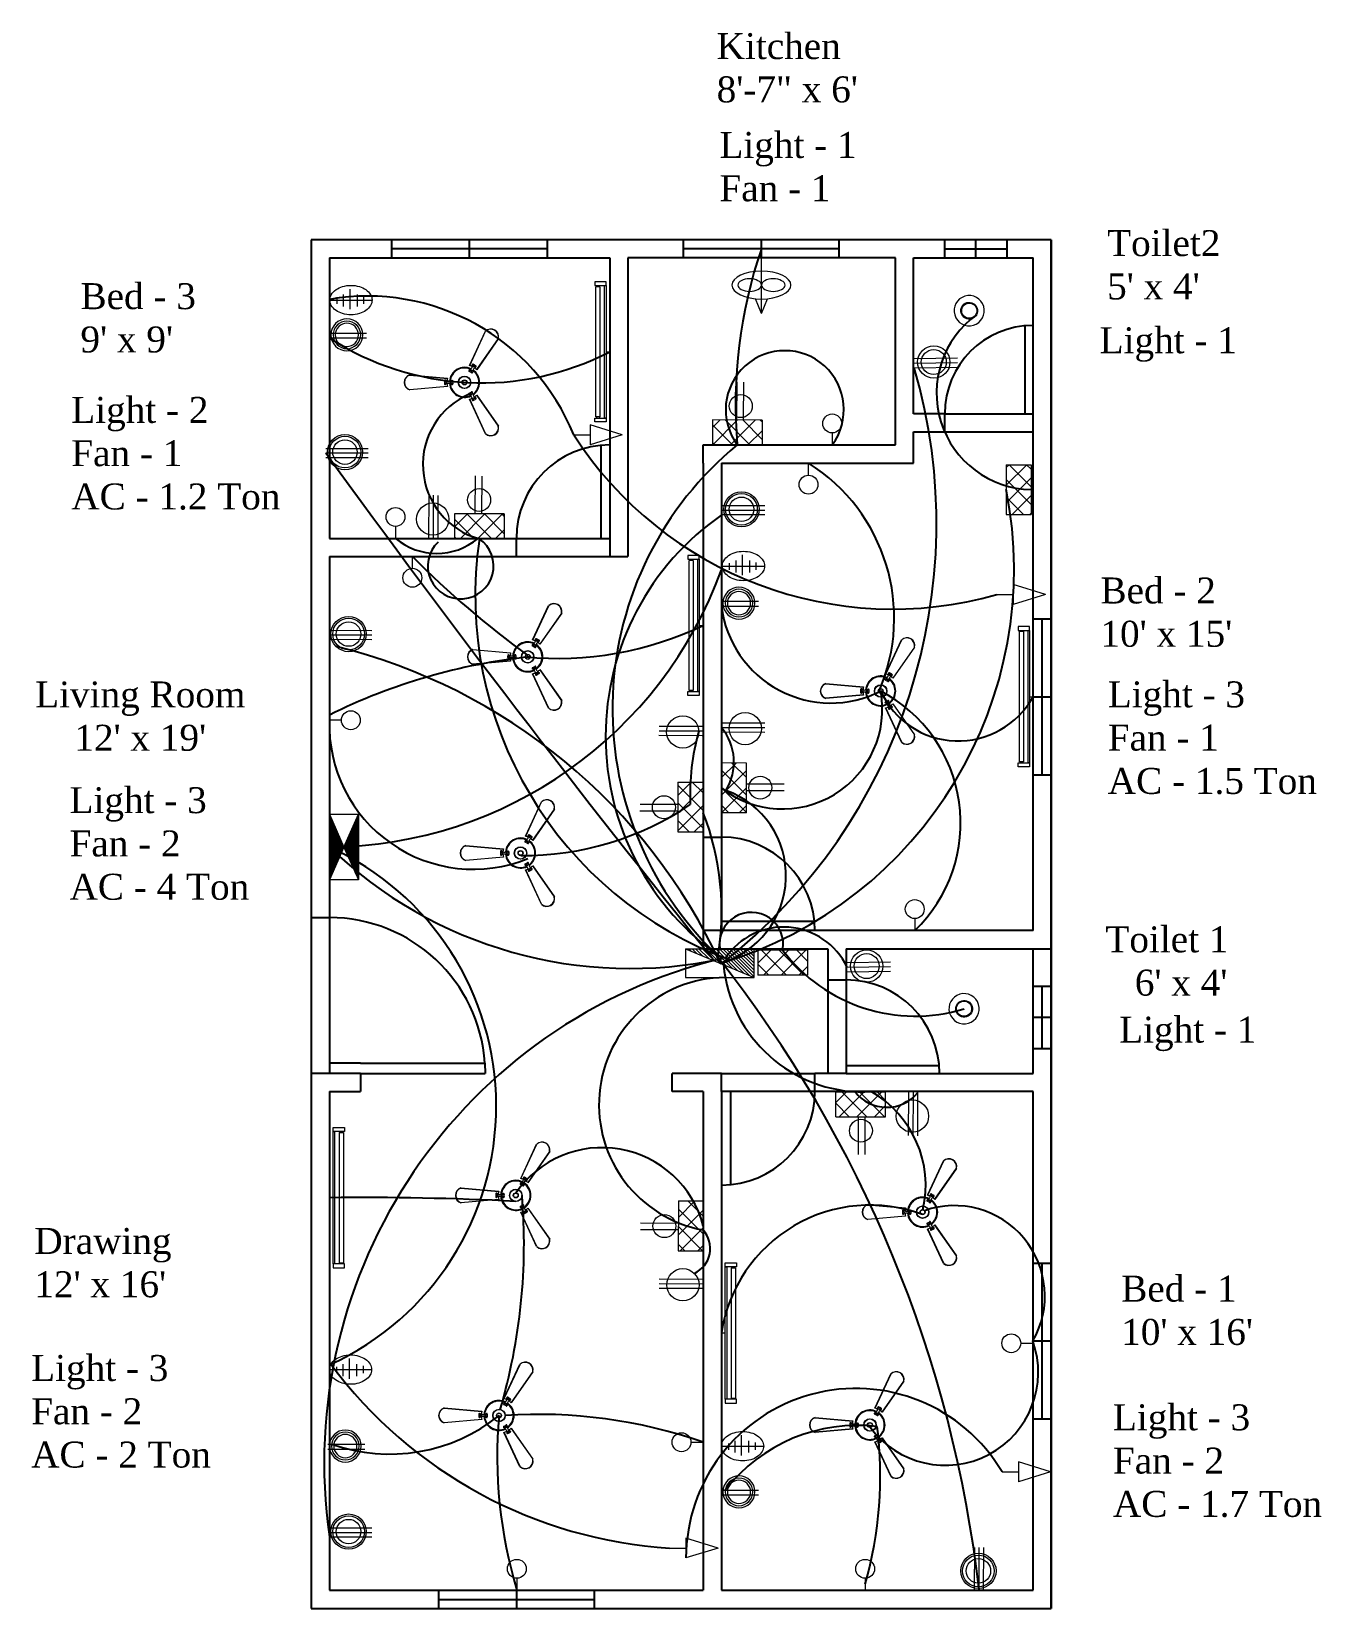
# Model space of a CAD drawing. Header units: inches. Extents: x 999 to 1496, y -838 to -231.
import ezdxf

# ---------------------------------------------------------------- set-up
doc = ezdxf.new("R2010")
doc.units = ezdxf.units.IN
doc.header["$MEASUREMENT"] = 0
for name, color, linetype, lineweight in [('E-AC-Socket-15A', 52, 'Continuous', 18), ('E-CF-Ceiling-Fan', 7, 'Continuous', 18), ('E-CL-Ceiling-Light', 20, 'Continuous', 18), ('E-fixtur', 2, 'Continuous', 18), ('E-MDB', 1, 'Continuous', 15), ('E-PS-Socket-5A', 32, 'Continuous', 18), ('E-QB-Socket-20A', 40, 'Continuous', 18), ('E-QS-Socket-15A', 30, 'Continuous', 18), ('E-SB-Switch-Board', 5, 'Continuous', 18), ('E-Sub-Distrubtion board', 242, 'Continuous', 18), ('E-Telephone-Socket', 11, 'Continuous', 18), ('E-Tv-Socket', 13, 'Continuous', 18), ('E-WALL-LIGHT', 4, 'Continuous', 18), ('E-WTL-Wall-Tube-Light', 6, 'Continuous', 18), ('LIGHTING', 7, 'Continuous', 18)]:
    doc.layers.add(name, color=color, linetype=linetype, lineweight=lineweight)
doc.styles.get("Standard").update_dxf_attribs({"font": 'times.ttf', "height": 12})

# ---------------------------------------------------------------- blocks, each defined once
blk = doc.blocks.new('FAN56')
at = {"layer": 'LIGHTING'}
for p, q in [((2.29, 7.88), (9.72, 23.87)), ((2.4, 7.84), (9.82, 23.8)), ((15.7, 20.4), (5.59, 6)), ((15.81, 20.36), (5.68, 5.92)), ((3.58, 7.38), (3.62, 8.21)), ((4.03, 7.4), (4.38, 7.4)), ((4.08, 8.2), (4.08, 7.84)), ((4.9, 7.72), (4.9, 7.36)), ((-25.53, 3.51), (-7.96, 1.96)), ((-25.52, 3.4), (-7.99, 1.84)), ((-9.13, 0.38), (-8.83, 0.56)), ((-8.18, 0.59), (-8.92, 0.97)), ((-8.42, -0.21), (-8.6, 0.09)), ((-6.65, 0.59), (-5.88, 0.94)), ((-6.37, -0.1), (-6.55, 0.21)), ((-6.02, 0.38), (-5.72, 0.55)), ((2.82, 6.05), (2.13, 5.56)), ((2.55, 5.55), (2.55, 5.2)), ((3.1, 5.57), (3.45, 5.57)), ((3.34, 5.03), (3.34, 4.68)), ((3.83, 5.47), (3.76, 4.62)), ((4.6, 6.79), (5.3, 7.24)), ((-7.96, -1.96), (-25.53, -3.51)), ((-7.99, -1.84), (-25.52, -3.4)), ((-9.14, -0.57), (-8.83, -0.39)), ((-8.18, -0.59), (-8.92, -0.97)), ((-6.65, -0.59), (-5.88, -0.94)), ((-6.08, -0.57), (-5.78, -0.4)), ((2.82, -6.05), (2.13, -5.56)), ((2.68, -5.41), (2.38, -5.23)), ((3.27, -5.47), (3.09, -5.78)), ((3.53, -4.98), (3.23, -4.8)), ((3.83, -5.47), (3.76, -4.62)), ((4.4, -7.19), (4.22, -7.49)), ((4.6, -6.79), (5.3, -7.24)), ((5.59, -6), (15.7, -20.4)), ((5.68, -5.92), (15.81, -20.36)), ((9.72, -23.87), (2.29, -7.88)), ((9.82, -23.8), (2.4, -7.84)), ((3.58, -7.38), (3.62, -8.21)), ((4.23, -8.1), (3.93, -7.92)), ((5.06, -7.63), (4.75, -7.45))]:
    blk.add_line(p, q, dxfattribs=at)
for centre, radius in [((4.08, 8.02), 0.176), ((4.2, 7.4), 0.176), ((4.9, 7.54), 0.176), ((-8.98, 0.47), 0.176), ((-8.51, -0.06), 0.176), ((-6.46, 0.06), 0.176), ((-5.87, 0.47), 0.176), ((0, 0), 2.91), ((0, 0), 2.8), ((0, 0), 1.16), ((0, 0), 1.04), ((2.55, 5.38), 0.176), ((3.28, 5.57), 0.176), ((3.34, 4.85), 0.176), ((-8.98, -0.48), 0.176), ((-5.93, -0.48), 0.176), ((2.53, -5.32), 0.176), ((3.18, -5.62), 0.176), ((3.38, -4.89), 0.176), ((4.31, -7.34), 0.176), ((4.08, -8.01), 0.176), ((4.91, -7.54), 0.176)]:
    blk.add_circle(centre, radius, dxfattribs=at)
for centre, radius, start, end in [((12.22, 21.16), 3.68, 347.3557, 132.6443), ((12.22, 21.16), 3.57, 347.72597, 132.27403), ((0, 0), 8.2, 64.09604, 73.80764), ((1.25, 7.84), 2.38, 311.29595, 348.70405), ((3.91, 8.19), 0.293, 64.4945, 177.63146), ((0, 0), 9.37, 55.5055, 64.4945), ((5.14, 7.48), 0.293, 302.36854, 55.5055), ((-24.43, 0), 3.68, 107.3557, 252.6443), ((-24.43, 0), 3.57, 107.72597, 252.27403), ((0, 0), 9.37, 175.5055, 184.4945), ((-9.05, 0.71), 0.293, 62.36854, 175.5055), ((0, 0), 8.2, 166.19236, 175.90396), ((-7.42, 2.99), 2.53, 252.40402, 287.59598), ((0, 0), 7.03, 64.03397, 175.91999), ((0, 0), 6.68, 65.03241, 174.96759), ((-5.76, 0.67), 0.293, 353.32332, 114.72875), ((0, 0), 5.51, 173.32332, 186.67668), ((2.3, 5.33), 0.293, 125.27125, 246.67668), ((0, 0), 5.51, 53.32332, 66.67668), ((3.46, 4.65), 0.293, 233.32332, 354.72875), ((6.3, 4.93), 2.53, 132.40402, 167.59598), ((0, 0), 6.68, 305.03241, 54.96759), ((0, 0), 7.03, 304.03397, 55.91999), ((0, 0), 8.2, 46.19236, 55.90396), ((-9.05, -0.71), 0.293, 184.4945, 297.63146), ((-7.42, -2.84), 2.38, 71.29595, 108.70405), ((0, 0), 8.2, 184.09604, 193.80764), ((0, 0), 7.03, 184.03397, 295.91999), ((0, 0), 6.68, 185.03241, 294.96759), ((-5.76, -0.67), 0.293, 245.27125, 6.67668), ((2.3, -5.33), 0.293, 113.32332, 234.72875), ((0, 0), 5.51, 293.32332, 306.67668), ((1.11, -7.92), 2.53, 12.40402, 47.59598), ((3.46, -4.65), 0.293, 5.27125, 126.67668), ((6.17, -5), 2.38, 191.29595, 228.70405), ((0, 0), 8.2, 304.09604, 313.80764), ((5.14, -7.48), 0.293, 304.4945, 57.63146), ((0, 0), 8.2, 286.19236, 295.90396), ((3.91, -8.19), 0.293, 182.36854, 295.5055), ((0, 0), 9.37, 295.5055, 304.4945), ((12.22, -21.16), 3.68, 227.3557, 12.6443), ((12.22, -21.16), 3.57, 227.72597, 12.27403)]:
    blk.add_arc(centre, radius, start, end, dxfattribs=at)
blk = doc.blocks.new('EXF')
at = {"layer": 'E-fixtur', "color": 196, "ltscale": 5}
for q in [(-0.255, 0), (0.122, 0.055), (0.122, -0.055)]:
    blk.add_line((0.255, 0), q, dxfattribs=at)
at = {"layer": 'E-fixtur', "color": 6, "extrusion": (0, 0, -1)}
blk.add_ellipse((-0.002, 0), major_axis=(0, 0.267), ratio=0.472522, dxfattribs=at)
at = {"layer": 'E-fixtur', "color": 200, "ltscale": 5}
blk.add_ellipse((-0.002, 0.107), major_axis=(0, 0.107), ratio=0.528937, start_param=3.141593, end_param=9.424778, dxfattribs=at)
at = {"layer": 'E-fixtur', "color": 200, "ltscale": 5, "extrusion": (0, 0, -1)}
blk.add_ellipse((-0.002, -0.107), major_axis=(0, 0.107), ratio=0.528937, dxfattribs=at)
blk = doc.blocks.new('A$C28630CE7')
at = {"ltscale": 2}
for p, q in [((0, 1.33), (0, 5.2)), ((0, 5.2), (1.34, 5.2)), ((1.34, 1.33), (0, 1.33)), ((1.34, 5.2), (1.34, 1.33)), ((1.73, 4.6), (1.34, 4.6)), ((1.73, 3.61), (1.34, 3.61)), ((1.34, 1.33), (1.34, 1.8)), ((1.34, 1.8), (46.66, 1.8)), ((46.66, 1.33), (1.34, 1.33)), ((1.73, 3.4), (1.73, 4.81)), ((1.73, 4.81), (46.27, 4.81)), ((46.27, 3.4), (1.73, 3.4)), ((46.27, 3.4), (46.27, 4.81)), ((46.27, 4.6), (46.66, 4.6)), ((46.27, 3.61), (46.66, 3.61)), ((48, 5.2), (46.66, 5.2)), ((46.66, 5.2), (46.66, 1.33)), ((46.66, 1.8), (46.66, 1.33)), ((46.66, 1.33), (48, 1.33)), ((48, 1.33), (48, 5.2))]:
    blk.add_line(p, q, dxfattribs=at)
blk.add_line((24, 1.33), (24, 0))
blk = doc.blocks.new('WALL-LIGHT')
for p, q in [((-0.062, 0.259), (0.062, 0.259)), ((0, 0.114), (0, 0.259))]:
    blk.add_line(p, q)
blk.add_circle((0, 0), 0.114)
blk = doc.blocks.new('CL- Celling Light')
at = {"layer": 'E-CL-Ceiling-Light'}
for major_axis in [(4.48, 4.48), (2.48, 2.48), (2.24, 2.24)]:
    blk.add_ellipse((0, 0), major_axis=major_axis, ratio=1, start_param=5.497787, end_param=11.780972, dxfattribs=at)
blk = doc.blocks.new('E-TV')
at = {"layer": 'E-Tv-Socket'}
for p, q in [((-26.47, 12.97), (-0.78, 12.97)), ((-22, 15.2), (-22, 11.29)), ((-18.09, 16.87), (-18.09, 9.62)), ((-14.19, 18.55), (-14.19, 6.27)), ((-9.72, 16.87), (-9.72, 9.62)), ((-5.81, 15.2), (-5.81, 10.74))]:
    blk.add_line(p, q, dxfattribs=at)
for centre, radius, start, end in [((-17.03, 11.1), 9.96, 124.79911, 149.20527), ((-14.97, 8.14), 13.56, 106.05986, 124.79911), ((-13.63, 3.48), 18.42, 90, 106.05986), ((-13.63, 3.48), 18.42, 73.94014, 90), ((-12.28, 8.14), 13.56, 55.20089, 73.94014), ((-10.23, 11.1), 9.96, 30.79473, 55.20089), ((-20.16, 12.97), 6.31, 149.20527, 180), ((-20.16, 12.97), 6.31, 180, 210.79473), ((-17.03, 14.83), 9.96, 210.79473, 235.20089), ((-10.23, 14.83), 9.96, 304.79911, 329.20527), ((-7.1, 12.97), 6.31, 0, 30.79473), ((-7.1, 12.97), 6.31, 329.20527, 0), ((-14.97, 17.79), 13.56, 235.20089, 253.94014), ((-13.63, 22.46), 18.42, 253.94014, 270), ((-13.63, 22.46), 18.42, 270, 286.05986), ((-12.28, 17.79), 13.56, 286.05986, 304.79911)]:
    blk.add_arc(centre, radius, start, end, dxfattribs=at)
blk = doc.blocks.new('A$C12B00F2E')
for p, q in [((660, 136), (223, 271)), ((223, 0), (223, 271)), ((0, 136), (223, 136)), ((660, 136), (223, 0))]:
    blk.add_line(p, q)
blk = doc.blocks.new('SW')
h = blk.add_hatch()
h.set_pattern_fill('ANSI37', color=256, scale=24, style=0)
h.set_pattern_definition([(45, (-59.5238, -1151.0284), (-2.12132, 2.12132), []), (135, (-59.5238, -1151.0284), (-2.12132, -2.12132), [])])
h.paths.add_polyline_path([(-24, -15.52), (-12, -15.52), (-12, -21.52), (-24, -21.52)])
for p, q in [((-24, -15.52), (-12, -15.52)), ((-24, -15.52), (-24, -21.52)), ((-12, -15.52), (-12, -21.52)), ((-24, -21.52), (-12, -21.52))]:
    blk.add_line(p, q)
blk = doc.blocks.new('A$C4DCB0E22')
at = {"layer": 'E-SB-Switch-Board', "xscale": 1.5, "yscale": 1.5, "zscale": 1.5, "rotation": 90.05046403147966}
blk.add_blockref('SW', (-23.29, 35.98), dxfattribs=at)
blk = doc.blocks.new('A$C44EE3311')
for p, q in [((20, 94), (439, 513)), ((64, 49), (484, 468)), ((109, 5), (529, 424))]:
    blk.add_line(p, q)
for radius in [246, 221, 171]:
    blk.add_circle((246, 246), radius)
blk = doc.blocks.new('3PIN15A')
for p, q in [((-7.54, -5.07), (6.43, 8.9)), ((-6.06, -6.56), (7.92, 7.41)), ((-4.57, -8.05), (9.41, 5.92))]:
    blk.add_line(p, q)
blk.add_circle((0, 0), 7.37)
blk = doc.blocks.new('A$C19202BDE')
for p, q in [((0, 89), (419, 509)), ((45, 45), (464, 464)), ((89, 0), (509, 419))]:
    blk.add_line(p, q)
for radius in [221, 171]:
    blk.add_circle((226, 242), radius)
blk = doc.blocks.new('P')
h = blk.add_hatch()
h.set_pattern_fill('ANSI31', color=256, style=0)
h.set_pattern_definition([(45, (5262.17775, 6617.84506), (-0.0883883476, 0.0883883476), [])])
h.paths.add_polyline_path([(-3.05, -22.93), (9.68, -17.33), (-15.78, -17.33)])
h = blk.add_hatch()
h.set_pattern_fill('ANSI31', color=256, style=0)
h.set_pattern_definition([(315, (5262.17775, -6663.70471), (-0.0883883476, -0.0883883476), [])])
h.paths.add_polyline_path([(-3.05, -22.93), (9.68, -28.53), (-15.78, -28.53)])
for p, q in [((-3.05, -22.93), (-15.78, -17.33)), ((-15.78, -17.33), (9.68, -17.33)), ((-15.78, -28.53), (-15.78, -17.33)), ((-3.05, -22.93), (9.68, -17.33)), ((9.68, -17.33), (9.68, -28.53)), ((-15.78, -28.53), (-3.05, -22.93)), ((-3.05, -22.93), (9.68, -28.53)), ((9.68, -28.53), (-15.78, -28.53))]:
    blk.add_line(p, q)
blk = doc.blocks.new('*X21')
at = {"color": 0}
for p, q in [((10774.29, 16968.55), (10788.3, 16982.56)), ((10776.06, 16968.55), (10790.67, 16983.16)), ((10761.92, 16968.55), (10767.03, 16973.66)), ((10763.69, 16968.55), (10770.07, 16974.93)), ((10765.46, 16968.55), (10773.11, 16976.2)), ((10767.22, 16968.55), (10776.15, 16977.47)), ((10768.99, 16968.55), (10779.18, 16978.74)), ((10770.76, 16968.55), (10782.22, 16980.01)), ((10772.53, 16968.55), (10785.26, 16981.29)), ((10777.83, 16968.55), (10790.67, 16981.39)), ((10779.6, 16968.55), (10790.67, 16979.63)), ((10781.36, 16968.55), (10790.67, 16977.86)), ((10783.13, 16968.55), (10790.67, 16976.09)), ((10784.9, 16968.55), (10790.67, 16974.32)), ((10754.85, 16968.55), (10754.87, 16968.57)), ((10756.62, 16968.55), (10757.91, 16969.84)), ((10758.38, 16968.55), (10760.95, 16971.12)), ((10760.15, 16968.55), (10763.99, 16972.39)), ((10786.67, 16968.55), (10790.67, 16972.55)), ((10788.44, 16968.55), (10790.67, 16970.79)), ((10790.2, 16968.55), (10790.67, 16969.02))]:
    blk.add_line(p, q, dxfattribs=at)
blk = doc.blocks.new('SDB')
for p, q in [((0, -7.5), (17.93, 0)), ((0, -7.5), (0, 0)), ((0, 0), (17.93, 0)), ((17.93, 0), (17.93, -7.5)), ((0, -7.5), (17.93, -7.5))]:
    blk.add_line(p, q)
at = {"xscale": 0.5, "yscale": 0.5, "zscale": 0.5}
blk.add_blockref('*X21', (-5377.41, -8491.77), dxfattribs=at)
blk = doc.blocks.new('A$C46D62743')
for p, q in [((17, 65), (316, 368)), ((57, 25), (356, 328))]:
    blk.add_line(p, q)
for radius in [183, 158, 133]:
    blk.add_circle((183, 183), radius)

msp = doc.modelspace()

# ---------------------------------------------------------------- linework, layer by layer
for p, q in [((1391.59, -311.21), (1106.59, -311.21)), ((1106.59, -311.21), (1106.59, -572.21)), ((1137.59, -318.21), (1137.59, -311.21)), ((1197.59, -314.71), (1137.59, -314.71)), ((1167.59, -318.21), (1167.59, -311.21)), ((1197.59, -318.21), (1197.59, -311.21)), ((1249.99, -318.21), (1249.99, -311.21)), ((1309.99, -314.71), (1249.99, -314.71)), ((1279.99, -318.21), (1279.99, -311.21)), ((1309.99, -318.21), (1309.99, -311.21)), ((1350.59, -318.21), (1350.59, -311.21)), ((1350.59, -318.21), (1350.59, -311.21)), ((1350.59, -314.71), (1374.59, -314.71)), ((1362.59, -318.21), (1362.59, -311.21)), ((1374.59, -318.21), (1374.59, -311.21)), ((1391.59, -397.21), (1391.59, -311.21)), ((1391.59, -311.21), (1391.59, -838.21)), ((1113.59, -318.21), (1113.59, -426.21)), ((1113.59, -318.21), (1221.59, -318.21)), ((1221.59, -318.21), (1221.59, -433.21)), ((1331.59, -318.21), (1228.59, -318.21)), ((1228.59, -318.21), (1228.59, -433.21)), ((1331.59, -390.21), (1331.59, -318.21)), ((1338.59, -378.21), (1338.59, -318.21)), ((1338.59, -318.21), (1384.59, -318.21)), ((1384.59, -378.21), (1384.59, -318.21)), ((1381.59, -378.21), (1381.59, -344.17)), ((1350.59, -378.21), (1338.59, -378.21)), ((1350.59, -385.21), (1350.59, -378.21)), ((1350.59, -378.21), (1384.59, -378.21)), ((1384.59, -385.21), (1384.59, -378.21)), ((1338.59, -390.21), (1338.59, -385.21)), ((1338.59, -397.21), (1338.59, -385.21)), ((1338.59, -385.21), (1350.59, -385.21)), ((1350.59, -385.21), (1384.59, -385.21)), ((1384.59, -397.21), (1384.59, -385.21)), ((1218.09, -390.38), (1218.09, -426.21)), ((1257.59, -397.21), (1257.59, -390.21)), ((1257.59, -390.21), (1264.59, -390.21)), ((1264.59, -390.21), (1331.59, -390.21)), ((1257.59, -397.21), (1257.59, -541.21)), ((1264.59, -397.21), (1331.59, -397.21)), ((1264.59, -397.21), (1264.59, -541.21)), ((1331.59, -397.21), (1338.59, -397.21)), ((1384.59, -577.21), (1384.59, -397.21)), ((1391.59, -577.21), (1391.59, -397.21)), ((1113.59, -426.21), (1185.59, -426.21)), ((1185.59, -433.21), (1185.59, -426.21)), ((1185.59, -426.21), (1221.59, -426.21)), ((1113.59, -433.21), (1185.59, -433.21)), ((1113.59, -433.21), (1113.59, -572.21)), ((1185.59, -433.21), (1221.59, -433.21)), ((1221.59, -433.21), (1228.59, -433.21)), ((1384.59, -457.21), (1391.59, -457.21)), ((1388.09, -517.21), (1388.09, -457.21)), ((1384.59, -487.21), (1391.59, -487.21)), ((1384.59, -517.21), (1391.59, -517.21)), ((1257.59, -541.21), (1264.59, -541.21)), ((1257.59, -541.21), (1257.59, -577.21)), ((1264.59, -541.21), (1264.59, -577.21)), ((1106.59, -572.21), (1113.59, -572.21)), ((1106.59, -572.21), (1106.59, -632.21)), ((1113.59, -572.21), (1113.59, -632.21)), ((1300.42, -573.71), (1264.59, -573.71)), ((1264.59, -577.21), (1257.59, -577.21)), ((1257.59, -577.21), (1257.59, -584.21)), ((1384.59, -577.21), (1264.59, -577.21)), ((1391.59, -584.21), (1391.59, -577.21)), ((1257.59, -584.21), (1305.59, -584.21)), ((1305.59, -584.21), (1305.59, -596.21)), ((1312.59, -584.21), (1384.59, -584.21)), ((1312.59, -584.21), (1312.59, -596.21)), ((1384.59, -632.21), (1384.59, -584.21)), ((1384.59, -584.21), (1391.59, -584.21)), ((1391.59, -632.21), (1391.59, -584.21)), ((1305.59, -596.21), (1312.59, -596.21)), ((1305.59, -596.21), (1305.59, -632.21)), ((1312.59, -596.21), (1312.59, -632.21)), ((1384.59, -598.61), (1391.59, -598.61)), ((1384.59, -598.61), (1391.59, -598.61)), ((1384.59, -598.61), (1391.59, -598.61)), ((1388.09, -622.61), (1388.09, -598.61)), ((1384.59, -610.61), (1391.59, -610.61)), ((1384.59, -622.61), (1391.59, -622.61)), ((1125.59, -628.21), (1113.59, -628.21)), ((1125.59, -628.21), (1173.46, -628.21)), ((1173.46, -628.21), (1173.59, -632.21)), ((1312.59, -629.21), (1348.46, -629.21)), ((1113.59, -632.21), (1106.59, -632.21)), ((1106.59, -632.21), (1106.59, -639.21)), ((1106.59, -632.21), (1106.59, -838.21)), ((1125.59, -632.21), (1113.59, -632.21)), ((1125.59, -632.21), (1125.59, -639.21)), ((1125.59, -632.21), (1173.59, -632.21)), ((1245.59, -639.21), (1245.59, -632.21)), ((1257.59, -632.21), (1245.59, -632.21)), ((1264.59, -632.21), (1257.59, -632.21)), ((1264.59, -639.21), (1264.59, -632.21)), ((1264.59, -632.21), (1300.59, -632.21)), ((1300.59, -639.21), (1300.59, -632.21)), ((1305.59, -632.21), (1300.59, -632.21)), ((1312.59, -632.21), (1305.59, -632.21)), ((1312.59, -632.21), (1384.59, -632.21)), ((1391.59, -639.21), (1391.59, -632.21)), ((1106.59, -639.21), (1106.59, -831.21)), ((1113.59, -639.21), (1113.59, -831.21)), ((1113.59, -639.21), (1125.59, -639.21)), ((1257.59, -639.21), (1245.59, -639.21)), ((1257.59, -639.21), (1257.59, -831.21)), ((1264.59, -639.21), (1264.59, -831.21)), ((1300.59, -639.21), (1264.59, -639.21)), ((1268.09, -639.21), (1268.09, -675.04)), ((1312.59, -639.21), (1300.59, -639.21)), ((1384.59, -639.21), (1312.59, -639.21)), ((1384.59, -831.21), (1384.59, -639.21)), ((1391.59, -831.21), (1391.59, -639.21)), ((1384.59, -705.21), (1391.59, -705.21)), ((1388.09, -765.21), (1388.09, -705.21)), ((1384.59, -735.21), (1391.59, -735.21)), ((1384.59, -765.21), (1391.59, -765.21)), ((1106.59, -831.21), (1106.59, -838.21)), ((1113.59, -831.21), (1257.59, -831.21)), ((1155.59, -831.21), (1155.59, -838.21)), ((1185.59, -831.21), (1185.59, -838.21)), ((1215.59, -831.21), (1215.59, -838.21)), ((1264.59, -831.21), (1384.59, -831.21)), ((1391.59, -838.21), (1391.59, -831.21)), ((1155.59, -834.71), (1215.59, -834.71)), ((1106.59, -838.21), (1113.59, -838.21)), ((1113.59, -838.21), (1257.59, -838.21)), ((1257.59, -838.21), (1264.59, -838.21)), ((1264.59, -838.21), (1384.59, -838.21)), ((1384.59, -838.21), (1391.59, -838.21))]:
    msp.add_line(p, q)
at = {"color": 182}
for centre, radius, start, end in [((1454.68, -374.57), 184.66, 161.08649, 184.8578), ((1384.64, -370.24), 37.2, 125.84414, 268.84903), ((1172.2, -258.43), 107.91, 237.10235, 297.25014), ((1288.98, -376.68), 22.75, 323.49081, 216.48274), ((1179.19, -397.83), 29.6, 112.77583, 254.65021), ((1260.6, -456.94), 70.53, 336.24567, 57.85138), ((1154.94, -407.31), 24.69, 229.95777, 310.04223), ((1410.59, -168.76), 374.42, 224.93611, 233.89889), ((1306.68, -447.19), 42.4, 186.95364, 296.99622), ((1201.48, -342.3), 130.12, 264.55052, 295.52148), ((1214.24, -696.88), 226.26, 95.93762, 116.41514), ((1288.16, -491.96), 38.4, 232.14737, 10.48484), ((1299.41, -535.8), 57.32, 313.73929, 62.45217), ((1355.82, -471.35), 32.86, 204.49817, 331.12385), ((1169.07, -498.08), 55.51, 178.07771, 292.13102), ((1188.39, -433.54), 114.77, 269.45072, 304.00857), ((1339.19, -546.12), 64.01, 217.13127, 287.12545), ((1301.66, -675.38), 41.61, 347.10215, 60.36138), ((1218.61, -701.04), 40.26, 14.5927, 145.62775), ((1126.57, -1827.19), 1147.21, 87.06554, 90.64846), ((962.2, -697.74), 226.35, 343.60659, 4.70744), ((1321.84, -740.82), 57.9, 69.5452, 171.38877), ((1354.3, -717.96), 34.86, 330.32717, 109.37122), ((1350.81, -747.3), 35.8, 216.18504, 19.7295), ((1136.81, -711.86), 66.94, 250.48376, 308.98608), ((1358.04, -779.64), 179.81, 174.97832, 196.66937), ((1194.06, -956.28), 192.81, 70.79211, 93.78423), ((1316.95, -832.21), 64.49, 83.18422, 142.10009), ((1172.74, -787.07), 153.03, 344.13646, 7.08895)]:
    msp.add_arc(centre, radius, start, end, dxfattribs=at)
at = {"color": 21}
for centre, radius, start, end in [((1128.33, -418.59), 85.67, 22.13609, 99.90363), ((1330.56, -307.36), 146.05, 212.72363, 285.9516), ((1112.28, -383.07), 162.01, 270.48105, 340.07737), ((1068.37, -644.75), 109.48, 294.71937, 65.5783), ((1255.47, -639.28), 176, 216.59227, 266.46287), ((1316.37, -818.95), 65.45, 30.66211, 179.85389)]:
    msp.add_arc(centre, radius, start, end, dxfattribs=at)
for centre, radius, start, end in [((1384.59, -378.21), 34, 90, 180), ((1221.59, -426.21), 36, 90, 180), ((1264.59, -577.21), 36, 0, 90), ((1113.59, -632.21), 60, 3.82255, 90), ((1312.59, -632.21), 36, 0, 90), ((1264.59, -639.21), 36, 270, 0)]:
    msp.add_arc(centre, radius, start, end)
at = {"color": 6}
for centre, radius, start, end in [((1132.43, -420.48), 214.98, 308.14585, 16.20047), ((4959.27, 2396.59), 4752.19, 215.94936, 218.92007), ((1354.14, -491.88), 131.54, 129.38036, 225.83651), ((1218.79, -438), 158.49, 286.65191, 11.12558), ((1323.62, -502.5), 103.67, 124.48078, 235.52266), ((1164.16, -436.81), 12.68, 133.42619, 55.43327), ((1319.11, -448.2), 149.36, 171.59573, 250.06243), ((1063.41, -682.67), 221.21, 24.80884, 76.20134), ((1339.89, -524.63), 87.4, 163.93295, 182.65648), ((1248.74, -512.34), 20.67, 328.25241, 39.88793), ((1254.54, -556.1), 34.93, 285.60847, 70.3001), ((1159.71, -569.75), 104.96, 350.26732, 21.15761), ((1276.09, -582.47), 12.28, 349.20867, 188.08743), ((1288.55, -602.88), 27.03, 25.39374, 146.15549), ((1311.45, -782.35), 199.88, 103.45906, 188.14165), ((885.69, -886.1), 481.29, 6.559, 38.34669), ((1319.14, -585.33), 53.98, 185.33653, 270.72746), ((1266.42, -644.28), 49, 90.38823, 259.59884), ((1328.27, -629.82), 15.43, 217.52156, 321.11065), ((1249.65, -699.57), 10.63, 295.11524, 41.81948)]:
    msp.add_arc(centre, radius, start, end, dxfattribs=at)
at = {"color": 5}
msp.add_arc((1229.36, -425.17), 166.64, 226.01657, 282.32665, dxfattribs=at)
at = {"layer": 'E-SB-Switch-Board'}
for p, q in [((1270.58, -380.61), (1270.61, -366.02)), ((1273.11, -380.6), (1273.16, -366.03)), ((1169.79, -416.77), (1169.82, -402.18)), ((1172.32, -416.76), (1172.37, -402.19)), ((1274.2, -520.71), (1288.78, -520.74)), ((1274.2, -523.24), (1288.78, -523.29)), ((1247.8, -531.2), (1233.21, -531.17)), ((1247.79, -528.67), (1233.22, -528.62)), ((1317.27, -648.9), (1317.23, -663.47)), ((1319.8, -648.89), (1319.77, -663.48)), ((1247.97, -689.93), (1233.39, -689.89)), ((1247.98, -692.46), (1233.39, -692.43))]:
    msp.add_line(p, q, dxfattribs=at)
at = {"layer": 'E-SB-Switch-Board', "extrusion": (0, 0, -1)}
for centre, major_axis in [((1272.05, -375.25), (3.12, -3.14)), ((1171.26, -411.41), (3.12, -3.14)), ((1279.56, -522.18), (-3.14, -3.12)), ((1242.44, -529.73), (3.14, 3.12)), ((1318.33, -654.25), (-3.12, 3.14)), ((1242.61, -690.99), (3.14, 3.12))]:
    msp.add_ellipse(centre, major_axis=major_axis, ratio=1, start_param=3.13784, end_param=9.421025, dxfattribs=at)

# ---------------------------------------------------------------- block references
at = {"layer": 'E-AC-Socket-15A', "yscale": 0.02759372202854138, "zscale": 0.02759372202355297}
for p, xscale, rotation in [((1109.98, -392.98), 0.02759372199798876, 314.9156490890947), ((1262.71, -414.99), 0.02759372199798876, 314.9156490890947), ((1111.37, -463.03), 0.02759372199798876, 314.9156490890947), ((1111.37, -808.61), 0.02759372199798876, 314.9156490890947), ((1363.53, -833.34), 0.02759372199812414, 44.81224226943017)]:
    msp.add_blockref('A$C44EE3311', p, dxfattribs=dict(at, xscale=xscale, rotation=rotation))
at = {"layer": 'E-CF-Ceiling-Fan', "color": 3, "xscale": 0.8270206465219871, "yscale": 0.8270206465178944, "zscale": 0.8270206465182451}
for p in [(1165.64, -366.14), (1189.98, -471.83), (1325.92, -484.97), (1187.21, -547.36), (1185.38, -679.17), (1342.07, -685.61), (1178.92, -763.9), (1321.79, -767.58)]:
    msp.add_blockref('FAN56', p, dxfattribs=at)
at = {"layer": 'E-CL-Ceiling-Light', "xscale": 0.9191756932219771, "yscale": 0.9191756932218595, "zscale": 0.9191756932218739, "rotation": 106.4216368322785}
for p in [(1360.02, -338.53), (1358.04, -607.3)]:
    msp.add_blockref('CL- Celling Light', p, dxfattribs=at)
at = {"layer": 'E-fixtur', "xscale": 42.52904294362406, "yscale": 42.52904294362929, "zscale": 42.52904294362754, "rotation": 270}
msp.add_blockref('EXF', (1280, -328.76), dxfattribs=at)
at = {"layer": 'E-MDB', "xscale": 0.9940041758932239, "yscale": 0.9940041759043652, "zscale": 0.9940041758933357, "rotation": 270}
msp.add_blockref('P', (1142, -548.1), dxfattribs=at)
at = {"layer": 'E-PS-Socket-5A', "xscale": -0.03365292803387943, "yscale": 0.03365292803027842, "zscale": 0.03365292802916461, "rotation": 225.384965370892}
for p in [(1111.63, -347.9), (1262.63, -451.19), (1111.01, -775.74), (1262.63, -793.38)]:
    msp.add_blockref('A$C46D62743', p, dxfattribs=at)
at = {"layer": 'E-QB-Socket-20A', "xscale": 0.02819122428782935, "yscale": 0.02819122435175814, "zscale": 0.02819122435057746, "rotation": 315.6897401540111}
for p in [(1337.06, -358.74), (1311.19, -591.32)]:
    msp.add_blockref('A$C19202BDE', p, dxfattribs=at)
at = {"layer": 'E-QS-Socket-15A', "xscale": 0.8441797658956792, "yscale": 0.844179765890658, "zscale": 0.8441797658856454}
for p, rotation in [((1153.4, -418.77), 44.78497044648564), ((1249.69, -500.72), 134.7849704464856), ((1273.75, -499.43), 134.7849704464856), ((1338.16, -648.65), 44.78497044648564), ((1249.74, -713.58), 134.7849704464856)]:
    msp.add_blockref('3PIN15A', p, dxfattribs=dict(at, rotation=rotation))
at = {"layer": 'E-SB-Switch-Board', "yscale": 1.065950240511029, "zscale": 1.065950240504642}
for p, xscale, rotation in [((1280.29, -380.6), -1.065950240511029, 90), ((1374.29, -397.83), -1.065950240510915, 180), ((1180.96, -416.76), -1.065950240511029, 90), ((1247.79, -520.03), -1.065950240510915, 180), ((1297.74, -584.76), -1.065950240511029, 90), ((1308.63, -648.9), -1.065950240511029, 270), ((1247.97, -681.29), -1.065950240510915, 180)]:
    msp.add_blockref('A$C4DCB0E22', p, dxfattribs=dict(at, xscale=xscale, rotation=rotation))
at = {"layer": 'E-SB-Switch-Board', "xscale": -1.065950240510915, "yscale": 1.065950240511029, "zscale": 1.065950240504642}
msp.add_blockref('A$C4DCB0E22', (1274.2, -531.88), dxfattribs=at)
at = {"layer": 'E-Sub-Distrubtion board', "xscale": -1.478095862036866, "yscale": 1.47809586203357, "zscale": 1.478095862033049, "rotation": 180}
msp.add_blockref('SDB', (1250.69, -595.28), dxfattribs=at)
at = {"layer": 'E-Telephone-Socket', "xscale": -0.02827499998966232, "yscale": 0.02827500000057626, "zscale": 0.028275, "rotation": 180}
for p in [(1207.68, -382.48), (1370.69, -443.95), (1372.67, -781.74), (1244.61, -811.12)]:
    msp.add_blockref('A$C12B00F2E', p, dxfattribs=at)
at = {"layer": 'E-Tv-Socket', "xscale": -0.6335433169369935, "yscale": 0.6335433169369935, "zscale": 0.6335433169319825, "rotation": 180}
for p in [(1130.53, -326.22), (1281.68, -428.62), (1130.36, -738.03), (1281.36, -767.52)]:
    msp.add_blockref('E-TV', p, dxfattribs=at)
at = {"layer": 'E-WALL-LIGHT', "xscale": 31.8987708447039, "yscale": 31.89877068052374, "zscale": 31.89877084477114}
for p, rotation in [((1307.26, -381.94), 180), ((1139.05, -417.94), 180), ((1121.86, -496.22), 90), ((1339.04, -568.94), 180), ((1376.23, -736.11), 270), ((1249.22, -774.21), 270), ((1185.79, -822.94), 180), ((1319.94, -822.94), 180)]:
    msp.add_blockref('WALL-LIGHT', p, dxfattribs=dict(at, rotation=rotation))
for p in [(1298.13, -405.51), (1145.54, -441.36)]:
    msp.add_blockref('WALL-LIGHT', p, dxfattribs=at)
at = {"layer": 'E-WTL-Wall-Tube-Light', "xscale": 1.124708049857873, "yscale": 1.124708049857873, "zscale": 1.124708049857873}
for p, rotation in [((1221.62, -381.36), 90), ((1257.54, -486.72), 90), ((1384.75, -514.15), 90), ((1113.59, -653.05), 270), ((1264.59, -705.16), 270)]:
    msp.add_blockref('A$C28630CE7', p, dxfattribs=dict(at, rotation=rotation))

# ---------------------------------------------------------------- texts
at = {"char_height": 10, "attachment_point": 1}
for s, insert, width in [('     Kitchen\\P     8\'-7" x 6\'', (1243.86, -231.65), 100.4418), ('\\PLight - 1\\PFan - 1', (1263.81, -253.05), 79.9329), ("     Toilet2\\P     5' x 4'", (1394.27, -307.51), 100.4418), ("     Bed - 3\\P     9' x 9'", (998.82, -327.93), 100.4418), ('\\PLight - 1', (1410.27, -328.24), 79.9329), ('\\PLight - 2\\PFan - 1\\PAC - 1.2 Ton', (1014.16, -355.05), 79.9329), ("     Bed - 2\\P     10' x 15'", (1391.68, -441.26), 100.4418), ("Living Room\\P    12' x 19'", (1000.26, -481.29), 85.2486), ('\\PLight - 3\\PFan - 1\\PAC - 1.5 Ton', (1413.39, -464.58), 79.9329), ('\\PLight - 3\\PFan - 2\\PAC - 4 Ton', (1013.49, -505.32), 79.9329), ("     Toilet 1\\P        6' x 4'", (1393.6, -575.58), 100.4418), ('\\PLight - 1', (1417.78, -593.68), 79.9329), ("     Drawing\\P     12' x 16'", (981.07, -691.71), 100.4418), ("     Bed - 1\\P     10' x 16'", (1399.68, -710.07), 100.4418), ('\\PLight - 3\\PFan - 2\\PAC - 2 Ton', (998.71, -723.95), 79.9329), ('\\PLight - 3\\PFan - 2\\PAC - 1.7 Ton', (1415.38, -742.94), 79.9329)]:
    msp.add_mtext(s, dxfattribs=dict(at, insert=insert, width=width))

doc.saveas('drawing.dxf')
